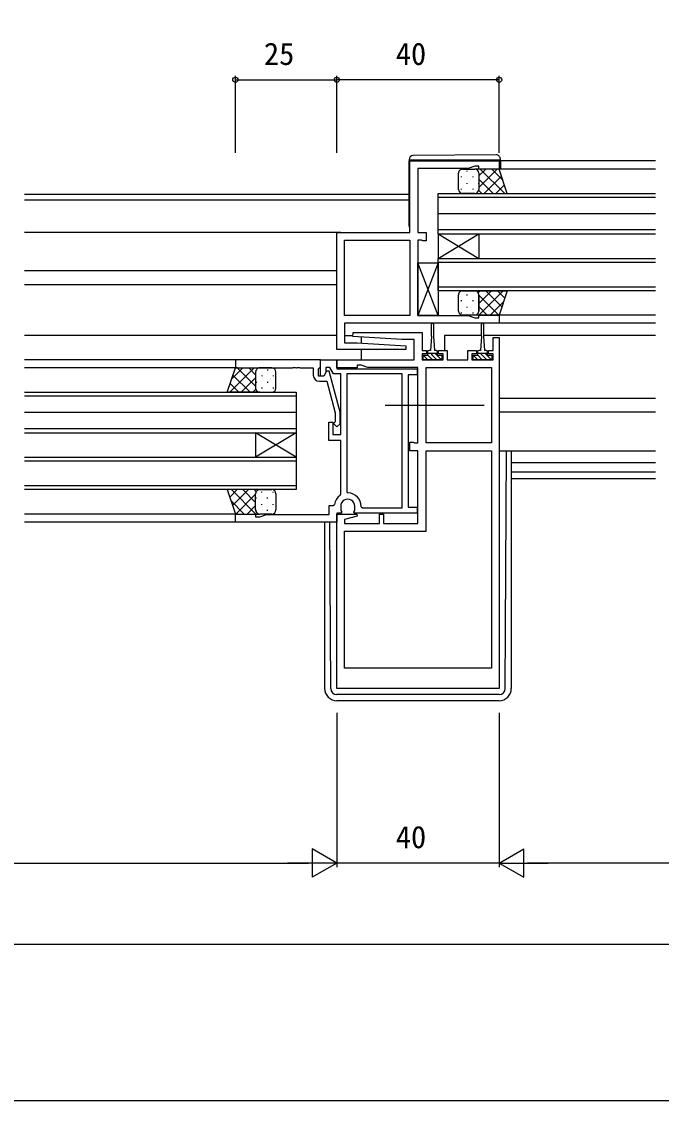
# Model space of a CAD drawing. Units: millimetres, scale not verified. Extents: x -437 to 438, y -281 to 278.
# Drawn here: x 145.5 to 303.2, y -281.1 to -15.3 of the extents above; entities that cross this region are included whole.
import ezdxf
from ezdxf.enums import TextEntityAlignment as Align

# ---------------------------------------------------------------- set-up
doc = ezdxf.new("R2010")
doc.units = ezdxf.units.MM
doc.header["$LTSCALE"] = 2
for name, color, linetype in [('0-2_YKK_11', 7, 'Continuous'), ('0-3_YKK_12', 2, 'Continuous'), ('0-4_YKK_13', 4, 'Continuous'), ('0-6_YKK_D', 6, 'Continuous'), ('0-7_YKK_ZWAK', 7, 'Continuous')]:
    doc.layers.add(name, color=color, linetype=linetype)
doc.styles.add('ＭＳ ゴシック', font='')
doc.styles.get('ＭＳ ゴシック').set_extended_font_data('MS Gothic')

msp = doc.modelspace()

# ---------------------------------------------------------------- linework, layer by layer
at = {"layer": '0-2_YKK_11'}
for points in [[(263.2, -89.603), (225.1, -89.603), (225.1, -94.403), (228.2, -94.403), (240.214, -95.133), (240.185, -96.103), (223.2, -96.103), (223.2, -67.203), (241.2, -67.203), (241.2, -49.603), (263.2, -49.603), (263.2, -51.603), (258.2, -51.603), (258.2, -50.903), (257.2, -50.903), (255.552, -51.503), (243.2, -51.503), (243.2, -67.203), (245.2, -67.203), (245.2, -69.303), (244.4, -69.303), (244.227, -69.203), (244.054, -69.103), (243.2, -69.103), (243.2, -87.703), (255.552, -87.703), (257.2, -88.303), (258.2, -88.303), (258.2, -87.603), (263.2, -87.603)], [(241.2, -69.103), (241.2, -87.703), (225.1, -87.703), (225.1, -69.103)], [(245.2, -119.103), (245.2, -100.503), (261.3, -100.503), (261.3, -119.103)], [(261.3, -121.003), (261.3, -174.603), (225.1, -174.603), (225.1, -140.803), (245.2, -140.803), (245.2, -121.003)]]:
    msp.add_lwpolyline(points, close=True, dxfattribs=at)
for points in [[(263.2, -93.103), (263.2, -179.603), (223.2, -179.603), (223.2, -136.603), (228.161, -136.603), (228.229, -137.125), (225.1, -137.963), (225.1, -138.903), (233.7, -138.903), (233.7, -136.603), (234.7, -136.603), (234.7, -138.903), (243.2, -138.903), (243.2, -121.003), (241.2, -121.003), (241.2, -118.903), (242, -118.903), (242.173, -119.003), (242.346, -119.103), (243.2, -119.103), (243.2, -100.503), (230.848, -100.503), (229.2, -99.903), (228.2, -99.903), (228.2, -100.603), (223.2, -100.603), (223.2, -98.603), (242.3, -98.603), (242.3, -93.603), (239.2, -93.603), (227.186, -92.872), (227.215, -91.903), (244.2, -91.903), (244.2, -96.303), (245.3, -96.303), (245.3, -97.103), (244.2, -97.103), (244.2, -98.603), (249.4, -98.603), (249.4, -97.103)], [(249.4, -97.103), (248.3, -97.103), (248.3, -96.303), (250.4, -96.303), (250.4, -98.603), (255.5, -98.603), (255.5, -96.303), (257.6, -96.303), (257.6, -97.103), (256.5, -97.103), (256.5, -98.603), (261.7, -98.603), (261.7, -97.103), (260.6, -97.103), (260.6, -96.303), (261.7, -96.303), (261.7, -93.103), (263.2, -93.103)], [(219.2, -98.603), (198.2, -98.603), (198.2, -100.603), (212.242, -100.603), (212.425, -100.483), (212.975, -100.483), (213.158, -100.603), (213.242, -100.603), (213.425, -100.483), (213.975, -100.483), (214.158, -100.603), (217.4, -100.603), (217.4, -102.403)], [(218.9, -103.903), (220.72, -103.903), (222.8, -111.664), (222.8, -113.854), (222.376, -114.278), (223.224, -115.127), (224, -114.351), (224, -111.506), (221.293, -101.403), (220.693, -101.403), (220, -102.603), (218.7, -102.603), (218.7, -100.803), (218.9, -100.603), (219.2, -100.303), (219.2, -98.603)], [(224.067, -131.959), (224.2, -131.709), (224.2, -118.503), (221.2, -118.503), (221.2, -114.003), (222.2, -114.003), (222.2, -117.003), (224.2, -117.003), (224.2, -102.103), (222.424, -102.103), (221.5, -100.503), (220.5, -100.503), (220.5, -101.736), (220, -102.603), (219.2, -102.603), (219.2, -98.603), (223.2, -98.603), (223.2, -100.803), (243, -100.803), (243, -102.303), (240.8, -102.303)], [(239.3, -135.103), (239.3, -102.103), (225.7, -102.103), (225.7, -131.104), (225.992, -131.404)], [(240.8, -102.303), (240.8, -134.903), (243, -134.903), (243, -136.403), (227.515, -136.403), (227.385, -136.176), (227.65, -135.716), (227.65, -134.703)], [(224.15, -134.703), (224.15, -135.716), (224.415, -136.176), (224.285, -136.403), (223.2, -136.403), (223.2, -138.603), (198.2, -138.603), (198.2, -136.603), (203.2, -136.603), (203.2, -137.303), (204.2, -137.303), (205.848, -136.703), (221.3, -136.703), (221.3, -134.503), (222.335, -134.503), (222.632, -134.244)], [(229.199, -134.794), (229.499, -135.103), (239.3, -135.103)]]:
    msp.add_lwpolyline(points, dxfattribs=at)
for centre, radius, start, end in [((218.9, -102.403), 1.5, 180.00001, 269.99999), ((225.9, -134.703), 3.3, 123.74899, 172.01645), ((225.9, -134.703), 3.3, 358.40825, 88.40823), ((225.9, -134.703), 1.75, 359.99999, 180.00001)]:
    msp.add_arc(centre, radius, start, end, dxfattribs=at)
at = {"layer": '0-3_YKK_12'}
for p, q in [((301.7, -49.603), (263.5, -49.603)), ((301.7, -51.603), (262.7, -51.603)), ((241, -57.903), (146.2, -57.903)), ((248.2, -57.603), (301.7, -57.603)), ((248.2, -67.603), (248.2, -57.603)), ((241, -59.303), (146.2, -59.303)), ((301.7, -58.603), (248.2, -58.603)), ((301.7, -62.603), (248.2, -62.603)), ((224.2, -67.203), (146.2, -67.203)), ((301.7, -66.603), (248.2, -66.603)), ((248.2, -67.603), (248.2, -73.603)), ((248.2, -67.603), (301.7, -67.603)), ((248.2, -67.603), (258.2, -73.603)), ((248.2, -73.603), (258.2, -67.603)), ((258.2, -67.603), (258.2, -73.603)), ((248.2, -73.603), (301.7, -73.603)), ((248.2, -81.603), (248.2, -73.603)), ((223.2, -76.703), (146.2, -76.703)), ((301.7, -74.603), (248.2, -74.603)), ((223.2, -80.103), (146.2, -80.103)), ((248.2, -80.603), (301.7, -80.603)), ((301.7, -81.603), (248.2, -81.603)), ((301.7, -87.603), (263.2, -87.603)), ((301.7, -89.603), (262.9, -89.603)), ((223.2, -92.603), (146.2, -92.603)), ((225.1, -92.603), (227.242, -92.603)), ((229.2, -92.995), (229.2, -94.463)), ((258.85, -92.603), (249.7, -92.603)), ((249.7, -92.603), (249.7, -96.349)), ((301.7, -92.603), (259.35, -92.603)), ((229.2, -96.103), (229.2, -98.603)), ((198.5, -98.603), (146.2, -98.603)), ((198.7, -100.603), (146.2, -100.603)), ((146.2, -106.603), (213.2, -106.603)), ((213.2, -107.603), (146.2, -107.603)), ((213.2, -106.603), (213.2, -116.603)), ((301.7, -108.103), (263.2, -108.103)), ((213.2, -111.603), (146.2, -111.603)), ((301.7, -111.503), (263.2, -111.503)), ((213.2, -115.603), (146.2, -115.603)), ((146.2, -116.603), (213.2, -116.603)), ((203.2, -116.603), (203.2, -122.603)), ((213.2, -116.603), (203.2, -122.603)), ((213.2, -122.603), (203.2, -116.603)), ((213.2, -116.603), (213.2, -122.603)), ((146.2, -122.603), (213.2, -122.603)), ((213.2, -123.603), (146.2, -123.603)), ((301.7, -124.003), (266.2, -124.003)), ((301.7, -126.273), (266.2, -126.273)), ((146.2, -129.603), (213.2, -129.603)), ((301.7, -127.903), (266.2, -127.903)), ((198.7, -136.603), (146.2, -136.603)), ((198.5, -138.603), (146.2, -138.603))]:
    msp.add_line(p, q, dxfattribs=at)
msp.add_lwpolyline([(213.2, -122.603), (213.2, -130.603), (146.2, -130.603)], dxfattribs=at)
at = {"layer": '0-4_YKK_13'}
for p, q in [((241, -49.303), (241, -49.603)), ((241, -65.603), (241, -49.603)), ((241.496, -49.303), (262.996, -49.303)), ((262.491, -48.115), (241.991, -48.294)), ((262.996, -49.303), (263.5, -49.303)), ((263.5, -49.303), (263.5, -49.115)), ((263.5, -49.603), (263.5, -49.303)), ((263.5, -49.603), (263.5, -51.603)), ((253.2, -56.603), (253.2, -52.602)), ((254.2, -51.602), (257.2, -51.603)), ((255.28, -52.022), (255.28, -52.222)), ((258.11, -52.188), (258.11, -52.223)), ((258.2, -53.294), (259.892, -51.603)), ((258.2, -56.123), (262.72, -51.603)), ((258.2, -52.603), (258.2, -56.603)), ((258.2, -52.603), (258.2, -56.603)), ((258.568, -51.603), (264.568, -57.603)), ((261.397, -51.603), (264.102, -54.308)), ((253.865, -53.437), (253.865, -53.637)), ((255.28, -55.052), (255.28, -55.252)), ((256.695, -53.437), (256.695, -53.637)), ((258.11, -55.053), (258.11, -55.253)), ((258.2, -54.063), (261.74, -57.603)), ((259.549, -57.603), (263.787, -53.364)), ((262.377, -57.603), (264.494, -55.485)), ((253.865, -56.467), (253.865, -56.667)), ((257.2, -57.603), (254.2, -57.603)), ((256.695, -56.467), (256.695, -56.667)), ((258.167, -56.858), (258.911, -57.603)), ((248.2, -87.673), (243.2, -74.673)), ((248.2, -74.673), (243.2, -87.673)), ((254.2, -81.603), (257.2, -81.603)), ((258.045, -82.068), (258.511, -81.603)), ((258.168, -87.603), (264.168, -81.602)), ((258.2, -84.742), (261.34, -81.603)), ((259.949, -81.603), (263.887, -85.541)), ((262.777, -81.602), (264.594, -83.42)), ((253.2, -86.603), (253.2, -82.603)), ((253.865, -83.938), (253.865, -84.138)), ((255.28, -82.523), (255.28, -82.723)), ((256.695, -83.938), (256.695, -84.138)), ((258.11, -82.523), (258.11, -82.723)), ((258.2, -86.603), (258.2, -82.603)), ((258.2, -82.603), (258.2, -86.603)), ((258.2, -82.682), (263.12, -87.603)), ((260.997, -87.603), (264.302, -84.297)), ((253.865, -86.968), (253.865, -87.168)), ((257.2, -87.603), (254.2, -87.603)), ((255.28, -85.553), (255.28, -85.753)), ((256.695, -86.968), (256.695, -87.168)), ((257.435, -87.574), (257.463, -87.603)), ((258.11, -85.553), (258.11, -85.753)), ((258.2, -85.511), (260.292, -87.603)), ((246.55, -92.803), (246.55, -89.853)), ((247.05, -89.853), (247.05, -92.803)), ((258.85, -92.803), (258.85, -89.853)), ((259.35, -89.853), (259.35, -92.803)), ((246.55, -92.803), (246.3, -96.303)), ((247.05, -92.803), (247.3, -96.303)), ((258.85, -92.803), (258.6, -96.303)), ((259.35, -92.803), (259.6, -96.303)), ((244.522, -97.503), (245.622, -98.603)), ((245.55, -96.703), (245.55, -97.503)), ((245.55, -97.003), (248.05, -97.003)), ((245.55, -97.408), (246.745, -98.603)), ((246.3, -96.303), (245.95, -96.303)), ((247.65, -96.303), (247.3, -96.303)), ((247.39, -97.003), (248.99, -98.603)), ((248.05, -97.503), (248.05, -96.703)), ((249.012, -97.503), (249.1, -97.59)), ((256.822, -97.503), (257.922, -98.603)), ((257.85, -96.703), (257.85, -97.503)), ((257.85, -97.003), (260.35, -97.003)), ((257.85, -97.408), (259.045, -98.603)), ((258.6, -96.303), (258.25, -96.303)), ((259.95, -96.303), (259.6, -96.303)), ((259.69, -97.003), (261.29, -98.603)), ((260.35, -97.503), (260.35, -96.703)), ((261.312, -97.503), (261.4, -97.59)), ((202.832, -100.603), (196.832, -106.603)), ((200.003, -100.603), (197.298, -103.308)), ((203.2, -105.123), (198.68, -100.603)), ((203.2, -102.294), (201.508, -100.603)), ((207.2, -100.602), (204.2, -100.603)), ((201.851, -106.603), (197.613, -102.364)), ((203.2, -103.063), (199.66, -106.603)), ((203.2, -101.603), (203.2, -105.603)), ((203.2, -101.603), (203.2, -105.603)), ((203.29, -101.188), (203.29, -101.223)), ((204.705, -102.437), (204.705, -102.637)), ((206.12, -101.022), (206.12, -101.222)), ((207.535, -102.437), (207.535, -102.637)), ((208.2, -105.602), (208.2, -101.602)), ((199.023, -106.603), (196.906, -104.485)), ((203.233, -105.858), (202.489, -106.603)), ((203.29, -104.053), (203.29, -104.253)), ((204.705, -105.467), (204.705, -105.667)), ((206.12, -104.052), (206.12, -104.252)), ((207.535, -105.467), (207.535, -105.667)), ((204.2, -106.602), (207.2, -106.602)), ((235.1, -109.803), (259.5, -109.803)), ((263.2, -121.003), (301.7, -121.003)), ((264.707, -179.607), (264.991, -121.003)), ((266.2, -121.003), (266.2, -179.6)), ((198.623, -130.603), (196.806, -132.42)), ((203.232, -136.603), (197.232, -130.603)), ((201.451, -130.603), (197.513, -134.541)), ((203.2, -131.682), (198.28, -136.603)), ((203.2, -133.742), (200.06, -130.603)), ((203.355, -131.068), (202.889, -130.603)), ((203.2, -135.603), (203.2, -131.603)), ((203.2, -135.603), (203.2, -131.603)), ((203.29, -132.753), (203.29, -132.553)), ((204.2, -130.603), (207.2, -130.603)), ((204.705, -131.338), (204.705, -131.138)), ((206.12, -132.753), (206.12, -132.553)), ((207.535, -131.338), (207.535, -131.138)), ((208.2, -131.603), (208.2, -135.603)), ((200.403, -136.603), (197.098, -133.297)), ((203.2, -134.511), (201.108, -136.603)), ((204.705, -134.368), (204.705, -134.168)), ((207.535, -134.368), (207.535, -134.168)), ((203.29, -135.783), (203.29, -135.583)), ((203.965, -136.574), (203.937, -136.603)), ((207.2, -136.603), (204.2, -136.603)), ((206.12, -135.783), (206.12, -135.583)), ((220.2, -138.603), (220.2, -179.6)), ((221.693, -179.607), (221.494, -138.603)), ((263.207, -181.1), (223.193, -181.1)), ((263.2, -182.6), (223.2, -182.6))]:
    msp.add_line(p, q, dxfattribs=at)
for points in [[(241, -49.294), (241, -49.303), (241.496, -49.303)], [(257.2, -57.603), (265.2, -57.603), (263.2, -51.603), (257.2, -51.603)], [(257.2, -81.603), (265.2, -81.602), (263.2, -87.603), (257.2, -87.603)], [(248.05, -97.503), (249.1, -97.503), (249.1, -98.603), (244.5, -98.603), (244.5, -97.503), (245.55, -97.503)], [(246.267, -97.003), (246.8, -97.535), (247.867, -98.603)], [(260.35, -97.503), (261.4, -97.503), (261.4, -98.603), (256.8, -98.603), (256.8, -97.503), (257.85, -97.503)], [(258.567, -97.003), (259.1, -97.535), (260.167, -98.603)], [(204.2, -106.602), (196.2, -106.603), (198.2, -100.603), (204.2, -100.603)], [(204.2, -130.603), (196.2, -130.602), (198.2, -136.603), (204.2, -136.603)]]:
    msp.add_lwpolyline(points, dxfattribs=at)
msp.add_lwpolyline([(248.2, -87.673), (243.2, -87.673), (243.2, -74.673), (248.2, -74.673)], close=True, dxfattribs=at)
for centre, radius, start, end in [((242, -49.294), 1, 90.5, 180), ((262.5, -49.115), 1, 0, 90.5), ((254.2, -52.602), 1, 89.9999, 179.9999), ((257.2, -52.603), 1, 359.9999, 89.9999), ((257.2, -52.603), 1, 359.9999, 89.9999), ((254.2, -56.603), 1, 179.9999, 269.9999), ((257.2, -56.603), 1, 269.9999, 359.9999), ((257.2, -56.603), 1, 269.9999, 359.9999), ((241.5, -65.603), 0.5, 180, 233.13017), ((254.2, -82.603), 1, 89.9999, 179.9999), ((257.2, -82.603), 1, 0.0001, 90.0001), ((257.2, -82.603), 1, 359.9999, 89.9999), ((254.2, -86.603), 1, 179.9999, 269.9999), ((257.2, -86.603), 1, 270.0001, 0.0001), ((257.2, -86.603), 1, 269.9999, 359.9999), ((246.8, -89.853), 0.25, 0, 180), ((259.1, -89.853), 0.25, 0, 180), ((245.95, -96.703), 0.4, 90, 180), ((247.65, -96.703), 0.4, 0, 90), ((258.25, -96.703), 0.4, 90, 180), ((259.95, -96.703), 0.4, 0, 90), ((204.2, -101.603), 1, 90.0001, 180.0001), ((204.2, -101.603), 1, 90.0001, 180.0001), ((207.2, -101.602), 1, 0.0001, 90.0001), ((204.2, -105.602), 1, 180.0001, 270.0001), ((204.2, -105.602), 1, 180.0001, 270.0001), ((207.2, -105.602), 1, 270.0001, 0.0001), ((204.2, -131.603), 1, 89.9999, 179.9999), ((204.2, -131.603), 1, 89.9999, 179.9999), ((207.2, -131.603), 1, 359.9999, 89.9999), ((204.2, -135.603), 1, 179.9999, 269.9999), ((204.2, -135.603), 1, 179.9999, 269.9999), ((207.2, -135.603), 1, 269.9999, 359.9999), ((223.2, -179.6), 3, 180, 270), ((223.193, -179.6), 1.5, 180.27724, 270), ((263.2, -179.6), 3, 270, 0), ((263.207, -179.6), 1.5, 270, 359.72276)]:
    msp.add_arc(centre, radius, start, end, dxfattribs=at)
at = {"layer": '0-6_YKK_D'}
for p, q in [((198.2, -47.603), (198.2, -28.603)), ((223.2, -47.603), (223.2, -28.603)), ((223.2, -47.603), (223.2, -28.603)), ((263.2, -47.603), (263.2, -28.603)), ((198.2, -29.603), (223.2, -29.603)), ((263.2, -29.603), (223.2, -29.603)), ((223.2, -185.6), (223.2, -223.6)), ((223.2, -185.6), (223.2, -223.6)), ((263.2, -185.6), (263.2, -223.6)), ((263.2, -185.6), (263.2, -223.6)), ((223.2, -222.6), (217.138, -219.1)), ((217.138, -219.1), (217.138, -226.1)), ((263.2, -222.6), (269.262, -219.1)), ((269.262, -226.1), (269.262, -219.1)), ((73.2, -222.6), (216.2, -222.6)), ((223.2, -222.6), (211.076, -222.6)), ((223.2, -222.6), (217.138, -226.1)), ((263.2, -222.6), (223.2, -222.6)), ((263.2, -222.6), (269.262, -226.1)), ((263.2, -222.6), (275.324, -222.6)), ((381.2, -222.6), (270.2, -222.6)), ((-91.8, -242.6), (381.2, -242.6))]:
    msp.add_line(p, q, dxfattribs=at)
for centre in [(198.2, -29.603), (223.2, -29.603), (223.2, -29.603), (263.2, -29.603)]:
    msp.add_circle(centre, 0.637, dxfattribs=at)
at = {"layer": '0-7_YKK_ZWAK'}
msp.add_lwpolyline([(-436.8, -281.1), (438.2, -281.1), (438.2, 243.9)], dxfattribs=at)

# ---------------------------------------------------------------- texts
at = {"layer": '0-6_YKK_D', "style": 'ＭＳ ゴシック'}
for s, p in [('25', (205.245, -27.603)), ('40', (237.745, -27.603)), ('40', (237.745, -220.6))]:
    msp.add_text(s, height=5.499, dxfattribs=at).set_placement(p, align=Align.BOTTOM_LEFT)

doc.saveas('drawing.dxf')
